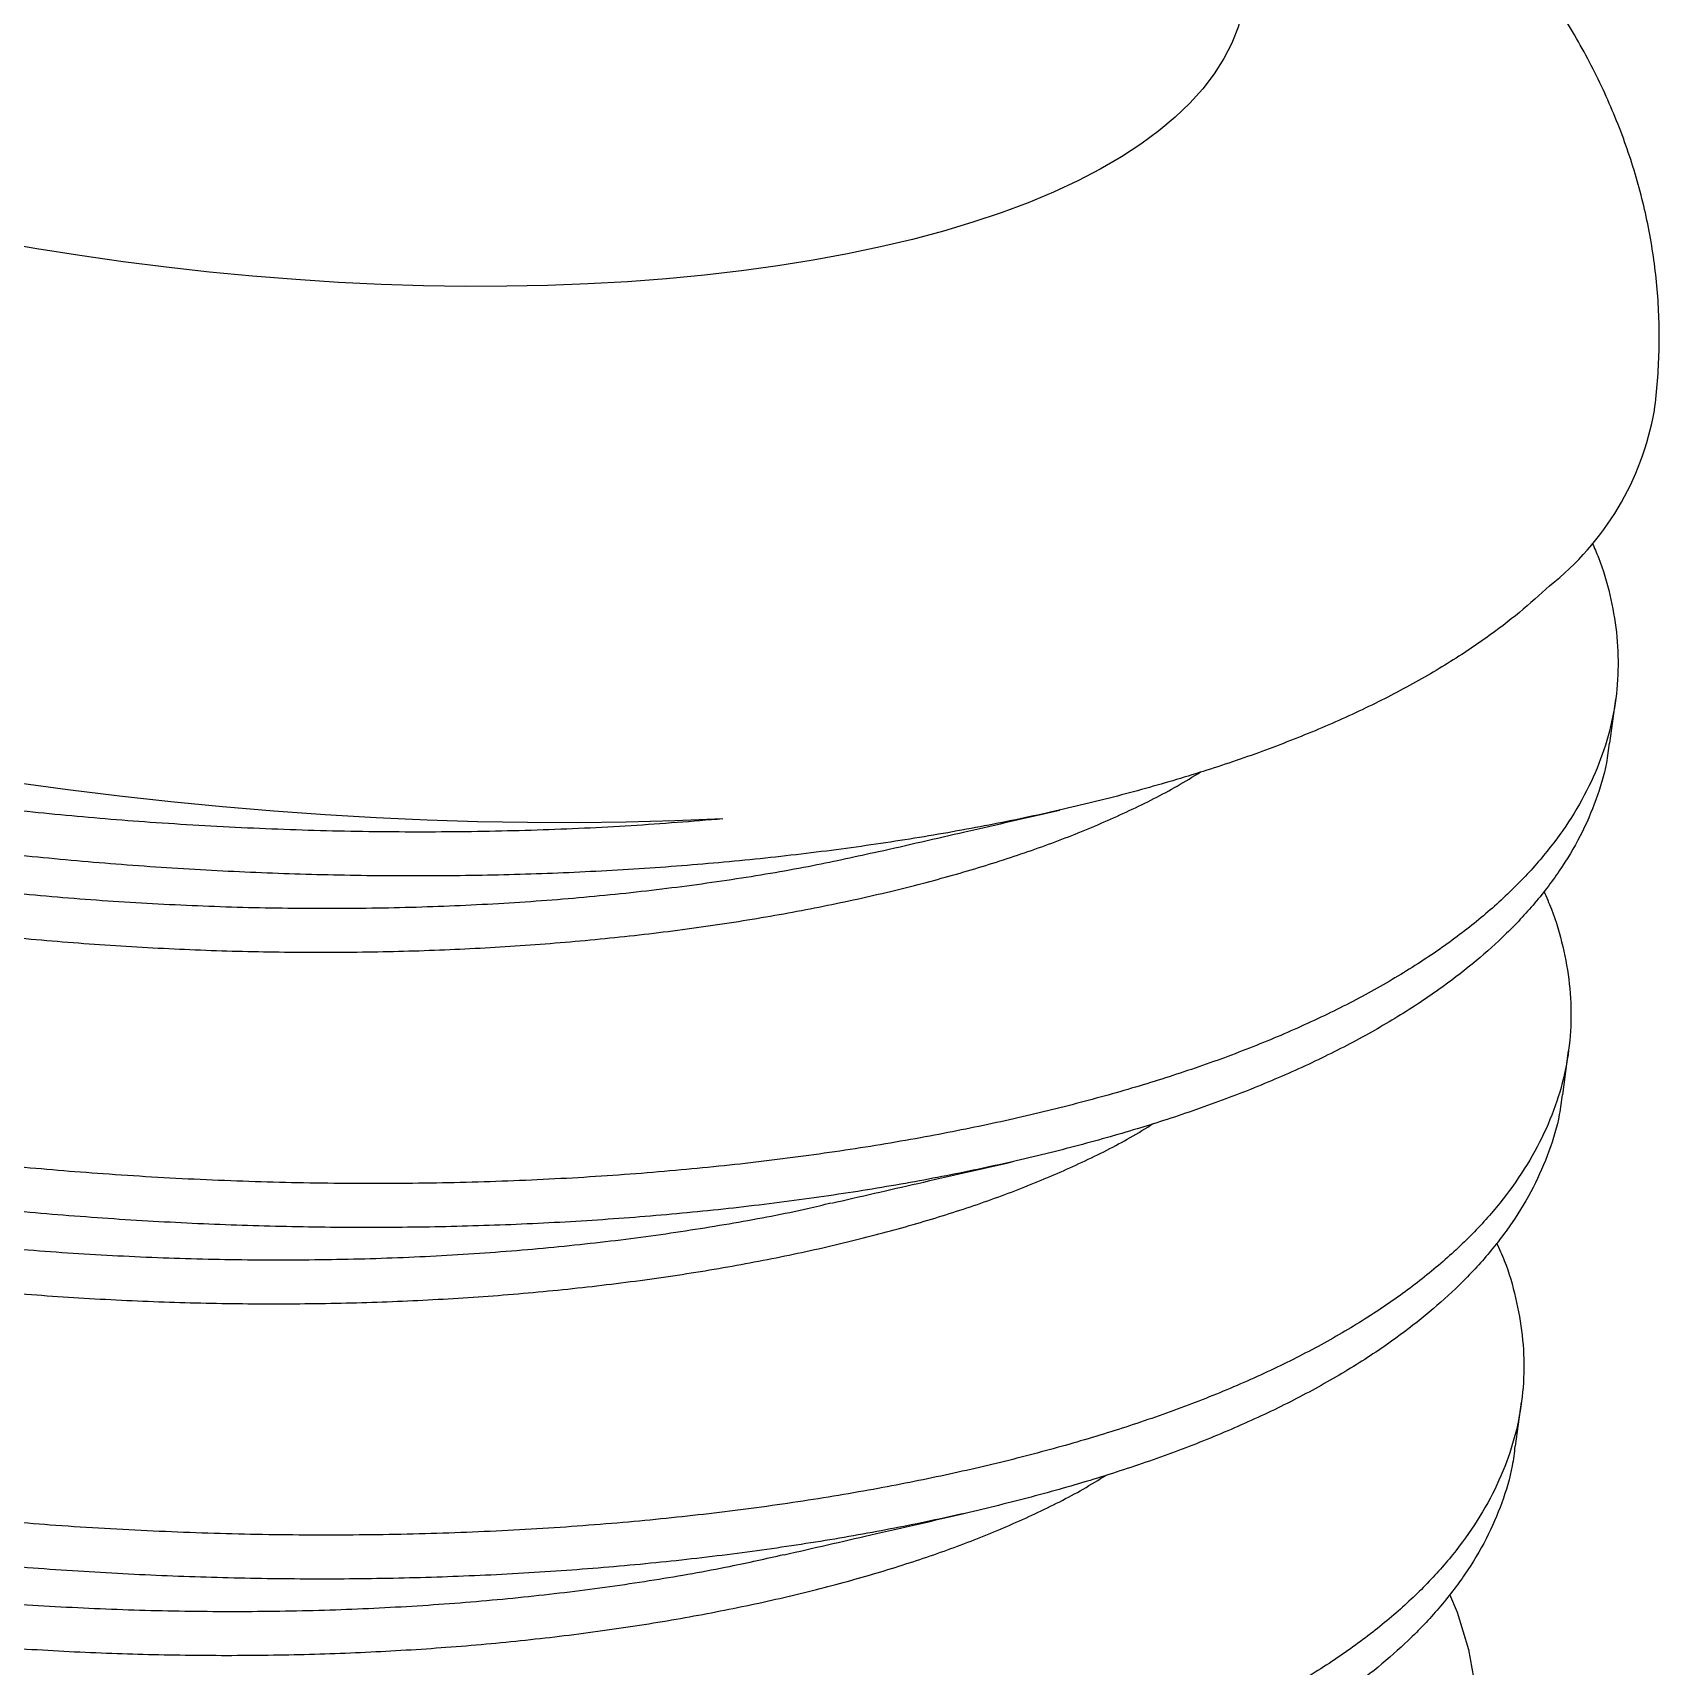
# Model space of a CAD drawing. Header units: inches. Extents: x 0.11 to 4.62, y 0.11 to 3.55.
# Drawn here: x 4.4016 to 4.4537, y 2.9736 to 3.026 of the extents above; entities that cross this region are included whole.
import ezdxf

# ---------------------------------------------------------------- set-up
doc = ezdxf.new("R2010")
doc.units = ezdxf.units.IN
doc.header["$LTSCALE"] = 0.43009
doc.header["$MEASUREMENT"] = 0
doc.linetypes.add('SLD-Solid', pattern=[0])

msp = doc.modelspace()

# ---------------------------------------------------------------- linework, layer by layer
at = {"color": 7, "linetype": 'SLD-Solid', "lineweight": 25}
for p, q in [((4.4521317205, 3.0032208915), (4.4523204596, 3.004629571)), ((4.450621848, 2.9919517582), (4.4508105871, 2.9933604377)), ((4.4491119755, 2.9806826249), (4.4493007146, 2.9820913044))]:
    msp.add_line(p, q, dxfattribs=at)
at = {"color": 7, "linetype": 'SLD-Solid', "lineweight": 25, "flags": 128}
for points in [[(4.4404368741, 3.027112221), (4.4403620338, 3.0266906675), (4.4402182794, 3.0261723881), (4.4400187855, 3.0256631692), (4.4397638799, 3.0251638473), (4.4394539813, 3.0246752429), (4.4390895989, 3.0241981587), (4.4386713314, 3.0237333786), (4.4381998659, 3.0232816662), (4.4376759772, 3.0228437636), (4.4371005259, 3.0224203904), (4.4364744576, 3.0220122421), (4.4357988008, 3.0216199893), (4.4350746657, 3.0212442765), (4.4343032419, 3.020885721), (4.433485797, 3.020544912), (4.432623674, 3.0202224092), (4.4317182894, 3.0199187427), (4.4307711308, 3.0196344113), (4.4297837542, 3.0193698822), (4.4287577819, 3.01912559), (4.4276948998, 3.0189019361), (4.4265968539, 3.018699288), (4.4254654485, 3.0185179785), (4.4243025424, 3.0183583056), (4.4231100462, 3.0182205317), (4.4218899193, 3.0181048831), (4.4206441664, 3.0180115498), (4.4193748341, 3.0179406851), (4.4180840079, 3.0178924055), (4.4167738088, 3.0178667903), (4.4154463894, 3.0178638816), (4.4141039306, 3.0178836841), (4.412748638, 3.0179261654), (4.4113827384, 3.0179912557), (4.410008476, 3.0180788479), (4.4086281088, 3.0181887982), (4.4072439045, 3.018320926), (4.4058581375, 3.0184750141), (4.4044730846, 3.0186508093), (4.4030910214, 3.018848023), (4.4017142187, 3.0190663309), (4.4003449384, 3.0193053745), (4.3989854305, 3.019564761), (4.3976379285, 3.0198440642), (4.3963046463, 3.0201428253), (4.3949877746, 3.0204605533), (4.3936894769, 3.0207967263), (4.3924118864, 3.0211507919), (4.3911571021, 3.0215221683), (4.3899271857, 3.0219102455), (4.3887241579, 3.0223143858), (4.3875499953, 3.0227339252), (4.3864066269, 3.0231681744), (4.3852959314, 3.0236164199), (4.3842197337, 3.0240779253), (4.3831798019, 3.0245519323), (4.3821778446, 3.0250376621), (4.381215508, 3.0255343167), (4.3802943733, 3.0260410801), (4.3794159539, 3.0265571196), (4.378581693, 3.0270815874), (4.3777929614, 3.0276136218), (4.3770510548, 3.0281523487), (4.3763571922, 3.0286968829), (4.3757125138, 3.0292463298), (4.3751180785, 3.0297997866), (4.3745748632, 3.0303563441), (4.3740837604, 3.0309150877), (4.3736455768, 3.0314750995), (4.3732610324, 3.0320354594), (4.3729307591, 3.0325952467), (4.3726552995, 3.0331535417), (4.3724351062, 3.033709427), (4.3722705408, 3.0342619895), (4.3721618739, 3.0348103211), (4.372109284, 3.0353535211), (4.3721128574, 3.0358906969), (4.3721486453, 3.0362616842)], [(4.4236968867, 3.0007910365), (4.4221612286, 3.0007278595), (4.4206056382, 3.0006872662), (4.4190318997, 3.000669303), (4.4174418181, 3.0006739906), (4.4158372173, 3.0007013236), (4.4142199376, 3.0007512707), (4.4125918339, 3.0008237745), (4.4109547737, 3.0009187519), (4.4093106346, 3.0010360939), (4.4076613024, 3.0011756661), (4.4060086687, 3.0013373082), (4.4043546291, 3.0015208349), (4.4027010807, 3.0017260357), (4.40104992, 3.0019526753), (4.3994030409, 3.0022004936), (4.3977623323, 3.0024692065), (4.396129676, 3.0027585058), (4.3945069445, 3.0030680596), (4.3928959992, 3.0033975129), (4.3912986877, 3.0037464878), (4.389716842, 3.004114584), (4.3881522764, 3.0045013795), (4.3866067856, 3.0049064304), (4.385082142, 3.0053292723), (4.3835800943, 3.0057694202), (4.3821023655, 3.0062263692), (4.3806506503, 3.0066995953), (4.3792266138, 3.0071885556), (4.3778318894, 3.0076926894), (4.3764680767, 3.0082114183), (4.37513674, 3.0087441476), (4.3738394062, 3.0092902661), (4.3725775634, 3.0098491474), (4.3713526588, 3.0104201506), (4.3701660974, 3.0110026208), (4.3690192401, 3.0115958898), (4.3679134022, 3.0121992772), (4.3668498523, 3.0128120909), (4.36582981, 3.0134336281), (4.3648544453, 3.0140631759), (4.3639248771, 3.0147000123), (4.3630421713, 3.0153434067), (4.3622073405, 3.0159926213), (4.3614213422, 3.0166469114), (4.3606850778, 3.0173055266), (4.3599993919, 3.0179677114), (4.3593650709, 3.0186327065), (4.3587828424, 3.019299749), (4.3582533741, 3.0199680739), (4.3577772733, 3.0206369146), (4.3573550861, 3.021305504), (4.3569872967, 3.0219730753), (4.356674327, 3.0226388628), (4.3564165359, 3.0233021028), (4.3562142191, 3.0239620347), (4.3560676086, 3.0246179015), (4.3559768727, 3.025268951), (4.3559421153, 3.0259144364), (4.3559633764, 3.0265536174), (4.3560056079, 3.0269533515)], [(4.4469938627, 2.9759371716), (4.4472400875, 2.9753626135), (4.4476025029, 2.974168587), (4.4478128518, 2.9729705082), (4.4478648903, 2.9717526184), (4.4477488239, 2.9705431616), (4.4474617504, 2.9693487331), (4.4470025185, 2.9681759291), (4.4463717931, 2.9670312299), (4.4455878161, 2.9659403739), (4.4446448905, 2.9648882487), (4.4435486954, 2.9638800312), (4.4423064105, 2.9629203965), (4.4409002674, 2.9619974685), (4.4393617843, 2.9611328229), (4.4377022667, 2.960329412), (4.4359338296, 2.9595894563), (4.4340691554, 2.9589144433), (4.4321496826, 2.9583127559), (4.4301086133, 2.9577568535), (4.4279436902, 2.9572481174), (4.4256613162, 2.9567907869), (4.423087444, 2.9563611978), (4.4203987092, 2.955999761), (4.4176573967, 2.9557145034), (4.4147191865, 2.9554944516), (4.4117075211, 2.9553545018), (4.4086407204, 2.9552958861), (4.4055378217, 2.9553188341), (4.4024181868, 2.9554225708), (4.3993011037, 2.9556053454), (4.3964278353, 2.9558432883), (4.3935873895, 2.9561441998), (4.3907933464, 2.956504755), (4.3880582647, 2.9569211626), (4.3853933293, 2.9573892757), (4.3828114821, 2.9579007301), (4.3802440059, 2.9584662633), (4.3777042514, 2.9590850982), (4.3752059245, 2.959755884), (4.3727190526, 2.9604902407), (4.3703040095, 2.9612737924), (4.3679749662, 2.9621032851), (4.3657454777, 2.9629749058), (4.3636282281, 2.9638843383), (4.3616692436, 2.9648097419), (4.3598394275, 2.9657622085), (4.3581471252, 2.9667366648), (4.3565991721, 2.9677278838), (4.3551767959, 2.9687488793), (4.3539132897, 2.9697762134), (4.352810694, 2.9708044541), (4.3518693419, 2.9718283771), (4.3510879449, 2.9728430425), (4.3504658421, 2.9738367664), (4.349982759, 2.974835964), (4.3496464101, 2.9758358901), (4.3494634272, 2.9768315397), (4.3494327156, 2.9776766695), (4.3494327156, 2.9776766695)]]:
    msp.add_lwpolyline(points, dxfattribs=at)
at = {"color": 7, "linetype": 'SLD-Solid', "lineweight": 25}
msp.add_arc((4.444561747, 3.0154521138), 0.0091343421215243, 308.1203518221, 350.1014239733, dxfattribs=at)
for points, knots in [([(4.453559706274664, 3.013881003419212), (4.453560277477801, 3.01388454820824), (4.453611020006206, 3.014199447665832), (4.453666007227219, 3.014831912546764), (4.453720409614708, 3.015774472423151), (4.453718601929094, 3.016717469758445), (4.453668819668054, 3.017657867265622), (4.453569552493578, 3.018594394695726), (4.453421936037025, 3.019525549762994), (4.453226382484765, 3.020450148913946), (4.452983434490605, 3.021367210739947), (4.452693474871437, 3.022276012150669), (4.452356739179272, 3.023176088949755), (4.451973243235346, 3.024067239693254), (4.451542735104416, 3.024949513362728), (4.451064648555081, 3.025823181714022), (4.450538074376694, 3.026688690621481), (4.449961759558706, 3.027546585498351), (4.449334151794369, 3.028397405711076), (4.4486535081669, 3.029241544083558), (4.447918092679997, 3.030079078000391), (4.447126453869241, 3.030909576457794), (4.446277836051504, 3.031731968352971), (4.445372383840748, 3.03254434335659), (4.444412100381125, 3.033344469686151), (4.443398308510335, 3.034128277928394), (4.442444492092559, 3.034821885978256), (4.441812769964981, 3.035243036942528), (4.441549758294793, 3.035418379254723)], [0, 0, 0, 0, 0.0003995113073845, 0.0354903755905024, 0.0705165011457919, 0.1055264818951009, 0.1405790977364572, 0.1757349576360529, 0.2110574159832686, 0.2466134664067704, 0.2824746028601353, 0.3187176131260365, 0.3554252406466938, 0.3926866101385806, 0.4305972560613897, 0.4692585148354316, 0.5087759369346366, 0.5492562461107676, 0.5908022442152571, 0.6335050043591606, 0.6774328724977453, 0.7226174757371218, 0.7690384024654634, 0.81661043416428, 0.8651791918941395, 0.9145306777563263, 0.9644156374903365, 1, 1, 1, 1]), ([(4.42369688672827, 3.000791036485666), (4.422722292049501, 3.000712036444757), (4.420770608277674, 3.000553834167262), (4.417754527905124, 3.000418401330733), (4.414688920525148, 3.000358574198148), (4.411585700248179, 3.000381846001746), (4.408466131138705, 3.00048549628733), (4.405423111350241, 3.00066394850595), (4.402474450606636, 3.000908134134913), (4.399633868662372, 3.001209044742193), (4.396839659810978, 3.001569676773381), (4.394104269573209, 3.001985922462791), (4.391440209769677, 3.00245465722878), (4.388831654357579, 3.002971885567516), (4.386263971041742, 3.003537334547868), (4.383724073072853, 3.004156241113083), (4.381210312497841, 3.004831161538258), (4.378737973573631, 3.005561230074834), (4.376322892029594, 3.006344794243627), (4.373993831371014, 3.007174293776244), (4.37176434169833, 3.008045915105579), (4.369659691431079, 3.008949936142441), (4.367688845169261, 3.009880943348656), (4.365859025555353, 3.010833411136105), (4.364166710045723, 3.011807874863662), (4.362609450595605, 3.012805050982458), (4.36119558199763, 3.013819941073667), (4.359932019070025, 3.014847307795101), (4.358829360227753, 3.015875649676002), (4.357887913102747, 3.016899506955089), (4.357107648234956, 3.017913321425766), (4.356478480455686, 3.018919161688099), (4.355995390858116, 3.019918246088444), (4.355658813775666, 3.020918323880169), (4.355475526246881, 3.0219199615014), (4.35544927591511, 3.022918698002878), (4.355606777726203, 3.023905171842551), (4.355803580762156, 3.02461322688229), (4.355999570420841, 3.024981450871381), (4.356029522145338, 3.025037723960217)], [0, 0, 0, 0, 0.0301759323622104, 0.0604290981410298, 0.0906970667546784, 0.120917223750261, 0.1510275475843782, 0.1809673680741212, 0.2085421589059522, 0.2358749733282547, 0.2629235057749881, 0.2896482089549956, 0.3160145455468378, 0.3419573485835917, 0.3682435461192851, 0.3948382027876533, 0.4217035836398946, 0.4492937959567809, 0.4770780215849513, 0.505009390718376, 0.5330394961599942, 0.5611188852586041, 0.5886966145406669, 0.6162263263876907, 0.6436611681979949, 0.6709552565485584, 0.6985548933003661, 0.7259175490275384, 0.7530006234580549, 0.7797642388870231, 0.8061715239528977, 0.8320729721047514, 0.8583209552231185, 0.8848816105280619, 0.9117175166491075, 0.9392826593315015, 0.967047052691571, 0.9949640322568751, 1, 1, 1, 1]), ([(4.450200516742205, 3.008265982506652), (4.449885629130082, 3.007978016511283), (4.44925709473289, 3.007403219261905), (4.448109214976459, 3.00653382638127), (4.446779267085436, 3.005658982418565), (4.445240149760868, 3.004794472623727), (4.443580693821477, 3.00399097036254), (4.44181209529004, 3.003251009481833), (4.439955983586025, 3.00257897736959), (4.438010565632156, 3.001970241799697), (4.435966743422064, 3.001413495246991), (4.433801668282599, 3.000904755401357), (4.43150514766576, 3.000444587050002), (4.429082943218475, 3.000038184688233), (4.426542716139796, 2.999690420764437), (4.423909987994548, 2.999406850867916), (4.421197266714817, 2.999190026892875), (4.418434688946277, 2.999042719388342), (4.415637693814557, 2.998964653596447), (4.412821636450295, 2.998954819741697), (4.409984285222845, 2.999012476204671), (4.407123224002857, 2.999137411112668), (4.404253007750791, 2.999329384676705), (4.401388444556893, 2.999587463446537), (4.398561025871831, 2.999907509700647), (4.395784038194745, 3.000286130259306), (4.393083662788827, 3.000716859973165), (4.390449520758517, 3.001199351377951), (4.387865523281038, 3.001728237959968), (4.385304810445495, 3.002310012054037), (4.382760435091007, 3.00294863698562), (4.380247421175477, 3.003643622679867), (4.377781519481045, 3.004393780062602), (4.375391979139907, 3.00519216485752), (4.373092800993105, 3.006035342467208), (4.370910366233887, 3.006914070208219), (4.36885455490724, 3.007823162983933), (4.366933607001473, 3.008757258595672), (4.365144492720858, 3.009716910657863), (4.363485203251003, 3.010702878860967), (4.361965134263644, 3.011710260169504), (4.360592336202044, 3.012733880361641), (4.359379218032123, 3.013762109263451), (4.358327301633906, 3.014789671782174), (4.357441239484657, 3.01580543088114), (4.356711464797963, 3.016813002961844), (4.3561286574785, 3.017811788187667), (4.355689983950365, 3.018811615717803), (4.35539402666486, 3.019817508833806), (4.355271642021465, 3.020820964461005), (4.355256721483508, 3.021527532029748), (4.355332796664753, 3.021888794389112), (4.355340427874563, 3.021925033131048)], [0, 0, 0, 0, 0.0177782594437165, 0.0354864629549352, 0.0563685569540964, 0.0770872501867498, 0.097609565832971, 0.1179044661476192, 0.1379430886349605, 0.157417414245962, 0.1770910612424553, 0.1970128947038512, 0.2171556676160674, 0.2378612941720525, 0.2587327561928171, 0.2797355289803579, 0.300833729524367, 0.3219904713972808, 0.3427902143622708, 0.3635744961759418, 0.3843077262066269, 0.4049548380727279, 0.4258534278209143, 0.4465924964685989, 0.4671388627512994, 0.4874612544827392, 0.5075305501827548, 0.5270091720467004, 0.5466522717139457, 0.5665465877711877, 0.5866651218038134, 0.6073496717216753, 0.6282039011886287, 0.6491934618478433, 0.6702826085304925, 0.6914345506012917, 0.7122337700188062, 0.7330216867862063, 0.7537626727960481, 0.7744215822712673, 0.7953362129247562, 0.8160952233678184, 0.8366652316469556, 0.857014734293769, 0.8771143533621263, 0.8966046679805464, 0.9162168847415457, 0.9360833177058543, 0.9561772192741255, 0.9768402660741777, 0.9976768140956256, 1, 1, 1, 1]), ([(4.451568087997664, 3.009640480581707), (4.451637720039307, 3.009483590059065), (4.451884820811369, 3.008926838190826), (4.452153108316472, 3.007970303191238), (4.452372329199513, 3.006764638799183), (4.452421969077584, 3.005553896402317), (4.452306469334103, 3.0043444012627), (4.452019236788356, 3.003149962437309), (4.451560044398278, 3.001977153925663), (4.450933064049645, 3.000839273767727), (4.450144348294537, 2.999741820863061), (4.44920142292228, 2.998689695842308), (4.448105223750282, 2.997681473753877), (4.44685547001733, 2.996716068001513), (4.445457739162403, 2.995798658930749), (4.44391920344018, 2.994933984540005), (4.442259600318883, 2.994130522177743), (4.440491046329935, 2.993390547099152), (4.438634928398066, 2.992718515101587), (4.436689517515497, 2.99210977625521), (4.43464570057739, 2.991553027875673), (4.43248062749462, 2.991044285173944), (4.43014079360927, 2.990575433739856), (4.427625270104302, 2.990155585285438), (4.424952080178929, 2.989796239348046), (4.422158581909084, 2.989505551663701), (4.419257248927223, 2.98928826138825), (4.416245591258137, 2.989148312417689), (4.413178797592204, 2.989089696631607), (4.410075894537663, 2.989112644511386), (4.406956240809806, 2.989216381202934), (4.403913243176958, 2.989394810797895), (4.400964576974939, 2.989639002000583), (4.398123996437517, 2.989939911171302), (4.395329787214937, 2.990300543581517), (4.39259439707487, 2.990716789171161), (4.389930337245691, 2.991185523963338), (4.387321781840345, 2.991702752295179), (4.384754098522682, 2.992268201277397), (4.382214200554291, 2.992887107842102), (4.379700439979143, 2.993562028267416), (4.37722810105497, 2.994292096803954), (4.374813019510924, 2.995075660972758), (4.372483958852349, 2.995905160505372), (4.370254469179654, 2.99677678183471), (4.368149818912436, 2.997680802871565), (4.366178972650499, 2.998611810077802), (4.364349153037031, 2.99956427786517), (4.362656837525766, 3.000538741593028), (4.361099578081739, 3.001535917710701), (4.359685709460881, 3.002550807806129), (4.358422146617875, 3.003578174511965), (4.357319487464815, 3.004606516450171), (4.356378041479005, 3.005630373519206), (4.355597772451084, 3.006644188756952), (4.354968619936312, 3.007650026204725), (4.354485472629554, 3.008649121245838), (4.354149114801558, 3.009649158610108), (4.35396499132391, 3.010650950368622), (4.353941957255404, 3.011649093836116), (4.354087283907744, 3.012637812604858), (4.354404383522205, 3.013605467313099), (4.354890838777012, 3.014547392440709), (4.355553157203897, 3.015450013406465), (4.356199899233098, 3.016162995247669), (4.356680193743461, 3.016557827003651), (4.356830232549239, 3.016681168170108)], [0, 0, 0, 0, 0.0059935921516934, 0.0212692492301415, 0.0367115571430655, 0.052582417294791, 0.0685773045486699, 0.0846696503057615, 0.1008318756728708, 0.1170356658513634, 0.1329628201940662, 0.1488749539651333, 0.1647448465828463, 0.1805457108503223, 0.1965358993868135, 0.2124009671298175, 0.228115662455492, 0.2436562185519687, 0.2590005342686019, 0.2739127381882683, 0.2889775605635637, 0.3042324293177271, 0.3196564804851005, 0.3363895497306077, 0.3532623901579759, 0.3699500174808059, 0.3873738037996869, 0.4048421852128145, 0.4223191138823409, 0.4397684358019999, 0.457154339315456, 0.4744417930510105, 0.4903636627541433, 0.5061458136508038, 0.5217638182225995, 0.5371948415976089, 0.5524189416941236, 0.5673984906671088, 0.5825763179335623, 0.5979322515780169, 0.6134445031872169, 0.6293752773595505, 0.6454180761228148, 0.6615458365357471, 0.6777306079571621, 0.6939438360936219, 0.7098674024776834, 0.7257632432717729, 0.7416043054685344, 0.7573640956708888, 0.7733003115753379, 0.7890996930421523, 0.8047376423877247, 0.8201911339570201, 0.8354388779778738, 0.8503945483621512, 0.8655503103669981, 0.8808866113955072, 0.8963818440966583, 0.9122981428934096, 0.9283294903716743, 0.9444489421511851, 0.9606286350287122, 0.9768400687454651, 0.9927650881857784, 1, 1, 1, 1]), ([(4.452110904535477, 3.003223694796228), (4.452086049406613, 3.003011417597961), (4.452014063581509, 3.002396616952489), (4.451710519694488, 3.001402378125564), (4.451212488231064, 3.000243899080792), (4.45053731799866, 2.999115975964057), (4.449703800168115, 2.998029957974859), (4.448761160082718, 2.997037337905468), (4.447742198143288, 2.996135456122453), (4.446600957438186, 2.99526425268362), (4.4452689359678, 2.994389974213773), (4.443730398472737, 2.993525306291664), (4.442070789333279, 2.992721845810188), (4.440302231185219, 2.991981873916393), (4.438446108896037, 2.991309844690867), (4.436500693694552, 2.990701108370361), (4.434456870744902, 2.990144362019343), (4.43229179580711, 2.98963562211871), (4.429995275135109, 2.989175453782399), (4.427573070703084, 2.988769051416467), (4.425032843620241, 2.988421287493807), (4.422400115476119, 2.988137717596979), (4.419687394196084, 2.987920893622021), (4.416924816427626, 2.987773586117465), (4.414127821295885, 2.987695520325577), (4.411311763931628, 2.987685686470825), (4.408474412704177, 2.9877433429338), (4.40561335148419, 2.987868277841797), (4.402743135232122, 2.988060251405834), (4.399878572038225, 2.988318330175666), (4.397051153353162, 2.988638376429775), (4.394274165676078, 2.989016996988435), (4.391573790270159, 2.989447726702294), (4.388939648239848, 2.989930218107079), (4.386355650762368, 2.990459104689096), (4.383794937926827, 2.991040878783165), (4.381250562572339, 2.991679503714749), (4.378737548656809, 2.992374489408995), (4.376271646962376, 2.99312464679173), (4.373882106621239, 2.993923031586648), (4.371582928474437, 2.994766209196337), (4.369400493715219, 2.995644936937348), (4.367344682388572, 2.996554029713062), (4.365423734482804, 2.9974881253248), (4.363634620202189, 2.998447777386991), (4.361975330732334, 2.999433745590096), (4.360455261744976, 3.000441126898632), (4.359082463683376, 3.001464747090769), (4.357869345513454, 3.00249297599258), (4.356817429115239, 3.003520538511302), (4.355931366965988, 3.004536297610268), (4.355201592279295, 3.005543869690972), (4.354618784959832, 3.006542654916796), (4.354180111431695, 3.007542482446932), (4.353884154146192, 3.008548375562935), (4.353761769502797, 3.009551831190133), (4.35374684896484, 3.010258398758876), (4.353822924146085, 3.01061966111824), (4.353830555355895, 3.010655899860176)], [0, 0, 0, 0, 0.0098819889541731, 0.028620375797043, 0.0474301407929247, 0.0662786222181583, 0.0851327510551286, 0.103614654812655, 0.119550826040941, 0.1354242001579926, 0.1541426031956653, 0.1727145361808481, 0.1911104391754297, 0.2093024903995184, 0.2272648179349128, 0.2447213180200211, 0.2623564868740668, 0.280214126438125, 0.2982698128880722, 0.3168300330957792, 0.3355389057838268, 0.354365483518878, 0.3732776012963514, 0.3922421946631428, 0.4108867794406235, 0.429517505068642, 0.4481024686265463, 0.466610237123763, 0.4853434267091198, 0.5039336239177387, 0.5223510855504027, 0.5405677796776219, 0.5585576022313472, 0.5760179534146338, 0.593625740090407, 0.6114587134566442, 0.6294926725301426, 0.6480339999483101, 0.6667274256276614, 0.6855421602045022, 0.7044461622333352, 0.7234064531278512, 0.7420505686050474, 0.7606845525523191, 0.7792764684562771, 0.7977948121574155, 0.8165423805752091, 0.835150453316961, 0.853589107288762, 0.8718301032432166, 0.8898471072199403, 0.9073179396169828, 0.9248980433081803, 0.9427060226785332, 0.9607179015719686, 0.9792399539104556, 0.997917530201174, 1, 1, 1, 1]), ([(4.36424456569611, 3.010268808313064), (4.36424820220087, 3.01026376567723), (4.364479866309286, 3.009942523767363), (4.365088858864912, 3.009302921224768), (4.366087836352126, 3.008352409727593), (4.367269920041095, 3.007408807202828), (4.368604583601105, 3.006477979756114), (4.370090765080532, 3.005565947913639), (4.371727989201654, 3.004673349438892), (4.373518814755156, 3.003800986428852), (4.375455177262496, 3.002955357087396), (4.37752682436987, 3.002142834000878), (4.379707440363102, 3.001373643401926), (4.381981035230054, 3.000652317367173), (4.384316986262677, 2.999986571108322), (4.386696607801538, 2.999378355963392), (4.389101898513792, 2.998828616557911), (4.391534385907292, 2.998334537881497), (4.394017022537967, 2.997889135773019), (4.396565283191649, 2.997499867350201), (4.39919065345063, 2.997167561951124), (4.401867080993937, 2.996898700171271), (4.404578439831802, 2.996697120228542), (4.407291137002195, 2.99656677964211), (4.409987374406196, 2.996508452771825), (4.412649783182767, 2.996521967683726), (4.415277012543068, 2.996607376169627), (4.417867510162947, 2.99676509049687), (4.420403500105016, 2.996995140766744), (4.422867564785387, 2.997296577343475), (4.425229871752741, 2.997664670215252), (4.427477610077871, 2.998095328369008), (4.429587501462898, 2.998580865954717), (4.431555285205231, 2.99911565708886), (4.43339257388053, 2.999697531948027), (4.435125017403737, 3.000340308263284), (4.436757986302507, 3.001055847452214), (4.438065262826436, 3.001708831983885), (4.438768467915194, 3.002145807475892), (4.439013937216012, 3.002298343443297)], [0, 0, 0, 0, 0.0004399300239802, 0.0280258114577456, 0.0559946641193738, 0.0842949126082657, 0.1123587204738421, 0.1406325089542705, 0.1690576161360342, 0.1975734384962943, 0.2266368770523544, 0.2556646998394921, 0.2845917814297194, 0.3133543522041816, 0.341890826016292, 0.3696410565326408, 0.3970644222240962, 0.4241125967307166, 0.4508484883546225, 0.4783862111903964, 0.5063126731885447, 0.5345768095782739, 0.5631234210008642, 0.5918937305100646, 0.6203085347349441, 0.6488191534727193, 0.6773638720320587, 0.7058805297947032, 0.7348227823842316, 0.7636079161514084, 0.7921740477170812, 0.8204621488673695, 0.8484167209552659, 0.8754978615423507, 0.9022371519571678, 0.9292464137620426, 0.95663534521146, 0.9848626074222863, 0.9999999999999999, 0.9999999999999999, 0.9999999999999999, 0.9999999999999999]), ([(4.371362497371774, 3.006404334901383), (4.371627799415469, 3.006258857140695), (4.37248076066732, 3.005791137815415), (4.374092717455277, 3.005035603848818), (4.376178943091064, 3.004143069606253), (4.37840873558141, 3.003296640177219), (4.380752393585946, 3.002499981829435), (4.383193701554904, 3.001758753993533), (4.385711574375264, 3.001076956351767), (4.388285588730735, 3.000457592442905), (4.390895948450931, 2.99990311233901), (4.393544125633573, 2.999408655952451), (4.396244608088171, 2.998979536595074), (4.399012092880728, 2.998617219044087), (4.401839098355587, 2.998325110107894), (4.404706714624086, 2.998108057008611), (4.407594585596494, 2.997969805978484), (4.410481380328746, 2.997913087426777), (4.413345258852242, 2.997939465422834), (4.416164524320664, 2.99804922047397), (4.418917746955439, 2.998241578706601), (4.421585859981612, 2.998513791736424), (4.424146824677363, 2.998864717297122), (4.426526329931081, 2.999269855955765), (4.427991707147362, 2.999592976840707), (4.428686446895853, 2.999746169424734)], [0, 0, 0, 0, 0.0205585210065259, 0.0660968214553447, 0.1116622862601647, 0.1571398108632414, 0.2024156230195826, 0.2473789771685816, 0.2919237360796739, 0.3359497851226397, 0.379364235657538, 0.4221177995755762, 0.4651469362608839, 0.5088367951815665, 0.5530990327834818, 0.5978375024511886, 0.6429493239058692, 0.6883261823184428, 0.7338558210264398, 0.7794236791838508, 0.8249146158643899, 0.8702146561296251, 0.9152126930283212, 0.9598020825858025, 1, 1, 1, 1]), ([(4.450013607747921, 2.99847543809389), (4.450099068074177, 2.998283823727243), (4.450362878255109, 2.997692323285477), (4.450644062070451, 2.996701146730304), (4.450862227450282, 2.995495511961868), (4.450912159217033, 2.99428476137289), (4.450796579859269, 2.993075268467717), (4.450509368846556, 2.991880829037983), (4.45005017064677, 2.990708020689391), (4.449423191855407, 2.98957014048775), (4.448634475689653, 2.988472687594609), (4.447691550426637, 2.987420562570791), (4.446595351225482, 2.986412340483178), (4.445345597500324, 2.985446934730595), (4.443947866643291, 2.98452952565989), (4.442409330921629, 2.983664851269131), (4.440749727800184, 2.982861388906872), (4.438981173811276, 2.98212141382828), (4.437125055879395, 2.981449381830716), (4.435179644996828, 2.980840642984338), (4.433135828058721, 2.9802838946048), (4.43097075497595, 2.979775151903072), (4.428630921090601, 2.979306300468985), (4.426115397585633, 2.978886452014567), (4.423442207660261, 2.978527106077175), (4.420648709390416, 2.978236418392829), (4.417747376408554, 2.978019128117378), (4.414735718739468, 2.977879179146817), (4.411668925073536, 2.977820563360736), (4.408566022018994, 2.977843511240514), (4.405446368291138, 2.977947247932063), (4.402403370658289, 2.978125677527024), (4.39945470445627, 2.978369868729711), (4.396614123918847, 2.97867077790043), (4.393819914696269, 2.979031410310645), (4.391084524556201, 2.97944765590029), (4.388420464727023, 2.979916390692466), (4.385811909321677, 2.980433619024308), (4.383244226004013, 2.980999068006525), (4.380704328035622, 2.981617974571231), (4.378190567460474, 2.982292894996545), (4.375718228536302, 2.983022963533083), (4.373303146992256, 2.983806527701887), (4.37097408633368, 2.9846360272345), (4.368744596660986, 2.985507648563838), (4.366639946393767, 2.986411669600693), (4.364669100131831, 2.98734267680693), (4.362839280518362, 2.988295144594298), (4.361146965007098, 2.989269608322156), (4.359589705563071, 2.990266784439829), (4.358175836942213, 2.991281674535257), (4.356912274099207, 2.992309041241093), (4.355809614946147, 2.993337383179299), (4.354868168960336, 2.994361240248335), (4.354087899932415, 2.995375055486081), (4.353458747417644, 2.996380892933854), (4.352975600110885, 2.997379987974966), (4.35263924228289, 2.998380025339236), (4.352455118805242, 2.99938181709775), (4.352432084736734, 3.000379960565244), (4.352577411389077, 3.001368679333987), (4.352894511003536, 3.002336334042227), (4.353380966258344, 3.003278259169837), (4.354043284685228, 3.004180880135594), (4.354690026714429, 3.004893861976797), (4.355170321224792, 3.00528869373278), (4.355320360030571, 3.005412034899237)], [0, 0, 0, 0, 0.0073099794980413, 0.0225654066448446, 0.0379872639262893, 0.0538371059041736, 0.069810810732043, 0.0858818449964114, 0.1020226663274963, 0.1182049974246536, 0.1341110590417215, 0.1500021199792693, 0.1658509957044705, 0.1816309344953914, 0.197599946828501, 0.2134440040686944, 0.2291378880334812, 0.2446578633859716, 0.2599818582446221, 0.2748743135626789, 0.2899191852199576, 0.3051538515729699, 0.320557476286725, 0.3372683855134975, 0.3541188808196872, 0.3707844083036481, 0.388185119870038, 0.4056303674722848, 0.4230841510115868, 0.4405103643613251, 0.4578732432914291, 0.475137802823115, 0.4910385867991923, 0.5067998370018788, 0.522397158262751, 0.5378077459506746, 0.5530116843937348, 0.5679713955783855, 0.5831291224716414, 0.5984647198722032, 0.6139564282217517, 0.6298661048746201, 0.6458876577614744, 0.6619940597811761, 0.6781573973082677, 0.6943491538644703, 0.7102516322745196, 0.7261264218122835, 0.7419465052973747, 0.7576854244185776, 0.7736005355969406, 0.7893789935509097, 0.8049962331721998, 0.8204292592992224, 0.8356568103543859, 0.8505926745733363, 0.865728365426559, 0.8810443562111356, 0.8965190681911975, 0.9124142886385828, 0.9284244054056582, 0.9445225097952678, 0.960680775504113, 0.9768707400170034, 0.9927746695589859, 1, 1, 1, 1]), ([(4.428688750585025, 2.999742827974905), (4.429612089848638, 2.999954467922096), (4.431545709927913, 3.000397675817172), (4.43348720657098, 3.000841702372983), (4.434501602745901, 3.001073698055997)], [0, 0, 0, 0, 0.477518450241717, 1, 1, 1, 1]), ([(4.450601032016809, 2.991954561525357), (4.450576176887946, 2.991742284327089), (4.45050419106284, 2.991127483681618), (4.450200647175819, 2.990133244854692), (4.449702615712396, 2.98897476580992), (4.449027445479993, 2.987846842693185), (4.448193927649447, 2.986760824703988), (4.44725128756405, 2.985768204634597), (4.44623232562462, 2.984866322851582), (4.445091084919517, 2.983995119412748), (4.443759063449131, 2.983120840942902), (4.442220525954069, 2.982256173020792), (4.440560916814611, 2.981452712539316), (4.438792358666552, 2.980712740645521), (4.436936236377369, 2.980040711419995), (4.434990821175884, 2.97943197509949), (4.432946998226233, 2.978875228748472), (4.430781923288441, 2.978366488847838), (4.428485402616441, 2.977906320511527), (4.426063198184415, 2.977499918145596), (4.423522971101572, 2.977152154222936), (4.420890242957451, 2.976868584326108), (4.418177521677416, 2.97665176035115), (4.415414943908957, 2.976504452846594), (4.412617948777217, 2.976426387054705), (4.409801891412959, 2.976416553199953), (4.406964540185508, 2.976474209662929), (4.404103478965522, 2.976599144570925), (4.401233262713454, 2.976791118134962), (4.398368699519557, 2.977049196904793), (4.395541280834494, 2.977369243158904), (4.392764293157409, 2.977747863717564), (4.39006391775149, 2.978178593431422), (4.387429775721181, 2.978661084836208), (4.3848457782437, 2.979189971418224), (4.382285065408158, 2.979771745512294), (4.37974069005367, 2.980410370443877), (4.377227676138141, 2.981105356138123), (4.374761774443708, 2.981855513520859), (4.372372234102571, 2.982653898315777), (4.370073055955769, 2.983497075925466), (4.36789062119655, 2.984375803666476), (4.365834809869902, 2.98528489644219), (4.363913861964136, 2.986218992053928), (4.36212474768352, 2.98717864411612), (4.360465458213667, 2.988164612319225), (4.358945389226307, 2.989171993627761), (4.357572591164708, 2.990195613819898), (4.356359472994786, 2.991223842721709), (4.35530755659657, 2.992251405240431), (4.35442149444732, 2.993267164339397), (4.353691719760627, 2.994274736420101), (4.353108912441164, 2.995273521645924), (4.352670238913028, 2.99627334917606), (4.352374281627523, 2.997279242292064), (4.352251896984129, 2.998282697919262), (4.352236976446171, 2.998989265488005), (4.352313051627417, 2.999350527847369), (4.352320682837227, 2.999386766589305)], [0, 0, 0, 0, 0.0098819889541731, 0.028620375797043, 0.0474301407929247, 0.0662786222181583, 0.0851327510551287, 0.1036146548126551, 0.1195508260409411, 0.1354242001579927, 0.1541426031956654, 0.1727145361808482, 0.1911104391754299, 0.2093024903995186, 0.2272648179349129, 0.2447213180200213, 0.262356486874067, 0.2802141264381252, 0.2982698128880724, 0.3168300330957795, 0.3355389057838271, 0.3543654835188782, 0.3732776012963517, 0.3922421946631431, 0.4108867794406238, 0.4295175050686423, 0.4481024686265467, 0.4666102371237634, 0.4853434267091202, 0.5039336239177391, 0.5223510855504032, 0.5405677796776224, 0.5585576022313478, 0.5760179534146344, 0.5936257400904076, 0.6114587134566447, 0.6294926725301432, 0.6480339999483107, 0.666727425627662, 0.6855421602045029, 0.7044461622333359, 0.7234064531278519, 0.742050568605048, 0.7606845525523198, 0.7792764684562778, 0.7977948121574163, 0.8165423805752098, 0.8351504533169618, 0.8535891072887628, 0.8718301032432174, 0.8898471072199411, 0.9073179396169836, 0.9248980433081812, 0.9427060226785341, 0.9607179015719693, 0.9792399539104565, 0.9979175302011749, 1, 1, 1, 1]), ([(4.362734693177441, 2.998999675042192), (4.362738329682201, 2.998994632406359), (4.362969993790617, 2.998673390496491), (4.363578986346243, 2.998033787953897), (4.364577963833458, 2.997083276456721), (4.365760047522427, 2.996139673931957), (4.367094711082436, 2.995208846485242), (4.368580892561863, 2.994296814642767), (4.370218116682985, 2.993404216168021), (4.372008942236488, 2.992531853157981), (4.373945304743827, 2.991686223816524), (4.376016951851202, 2.990873700730007), (4.378197567844434, 2.990104510131055), (4.380471162711386, 2.989383184096301), (4.382807113744009, 2.98871743783745), (4.385186735282869, 2.988109222692521), (4.387592025995124, 2.98755948328704), (4.390024513388624, 2.987065404610626), (4.392507150019298, 2.986620002502148), (4.39505541067298, 2.986230734079329), (4.397680780931962, 2.985898428680253), (4.400357208475269, 2.985629566900399), (4.403068567313134, 2.985427986957671), (4.405781264483527, 2.985297646371239), (4.408477501887528, 2.985239319500954), (4.411139910664098, 2.985252834412855), (4.413767140024399, 2.985338242898756), (4.416357637644278, 2.985495957225998), (4.418893627586349, 2.985726007495872), (4.421357692266719, 2.986027444072603), (4.423719999234073, 2.98639553694438), (4.425967737559202, 2.986826195098136), (4.428077628944229, 2.987311732683845), (4.430045412686563, 2.987846523817989), (4.431882701361863, 2.988428398677155), (4.433615144885069, 2.989071174992412), (4.435248113783839, 2.989786714181343), (4.436555390307768, 2.990439698713014), (4.437258595396525, 2.990876674205021), (4.437504064697345, 2.991029210172425)], [0, 0, 0, 0, 0.0004399300239815, 0.0280258114577471, 0.0559946641193752, 0.0842949126082672, 0.1123587204738436, 0.1406325089542719, 0.1690576161360352, 0.1975734384962952, 0.2266368770523553, 0.2556646998394933, 0.2845917814297206, 0.3133543522041827, 0.3418908260162927, 0.3696410565326419, 0.3970644222240972, 0.4241125967307175, 0.4508484883546231, 0.4783862111903974, 0.5063126731885456, 0.5345768095782745, 0.5631234210008648, 0.5918937305100654, 0.6203085347349447, 0.64881915347272, 0.6773638720320593, 0.7058805297947035, 0.7348227823842319, 0.7636079161514088, 0.7921740477170816, 0.8204621488673699, 0.8484167209552663, 0.875497861542351, 0.9022371519571681, 0.929246413762043, 0.9566353452114602, 0.9848626074222865, 1, 1, 1, 1]), ([(4.369835744126625, 2.995131213447889), (4.369851524237823, 2.995122227144522), (4.370437684477537, 2.994788426344873), (4.371745970688282, 2.994157225322002), (4.373762213907693, 2.99324648786096), (4.375939317490357, 2.992380862775598), (4.378235354503804, 2.991562127920084), (4.380638120492657, 2.990796915750794), (4.383125920043518, 2.99008945186042), (4.385678681416729, 2.989443321565142), (4.388275680895783, 2.988861165861412), (4.39090634748355, 2.988342020173952), (4.393582701471127, 2.98788390885812), (4.396320365549521, 2.987493530936219), (4.399124334968951, 2.987170913153544), (4.401977144529793, 2.986921544824128), (4.404858986059113, 2.986749471708649), (4.407748882102516, 2.986657924210423), (4.410625166644595, 2.98664894379193), (4.41346592756052, 2.986723416725538), (4.416249884139201, 2.986880818917541), (4.418955685090689, 2.987119961259158), (4.421567015994541, 2.987436314533666), (4.424056014536589, 2.987832184918337), (4.425924021066346, 2.988181919330402), (4.426918932594907, 2.988421764599691), (4.427167018329277, 2.988481571113193)], [0, 0, 0, 0, 0.0012586429341268, 0.0467529306225151, 0.0923231734404534, 0.1378542224120307, 0.1832315234177343, 0.2283428409163087, 0.2730798946838622, 0.3173398511560783, 0.3610266207965823, 0.4040519254925157, 0.4468110763840608, 0.4902331793492948, 0.5342661592111202, 0.5788170573752645, 0.6237856980920066, 0.6690658938321292, 0.714546861239793, 0.760114804049979, 0.805654608237363, 0.8510515869360432, 0.8961932091803856, 0.9409707476554575, 0.9852807862841803, 1, 1, 1, 1]), ([(4.448503735229252, 2.987206304823019), (4.448589195555509, 2.987014690456371), (4.44885300573644, 2.986423190014606), (4.449134189551782, 2.985432013459432), (4.449352354931614, 2.984226378690996), (4.449402286698365, 2.983015628102018), (4.449286707340601, 2.981806135196846), (4.448999496327888, 2.980611695767112), (4.448540298128101, 2.97943888741852), (4.447913319336739, 2.978301007216879), (4.447124603170985, 2.977203554323738), (4.446181677907969, 2.976151429299919), (4.445085478706813, 2.975143207212306), (4.443835724981655, 2.974177801459723), (4.442437994124623, 2.973260392389018), (4.440899458402961, 2.972395717998259), (4.439239855281515, 2.971592255636), (4.437471301292606, 2.970852280557409), (4.435615183360727, 2.970180248559844), (4.433669772478161, 2.969571509713467), (4.431625955540053, 2.969014761333929), (4.429460882457283, 2.968506018632201), (4.427121048571933, 2.968037167198113), (4.424605525066965, 2.967617318743696), (4.421932335141593, 2.967257972806303), (4.419138836871747, 2.966967285121958), (4.416237503889885, 2.966749994846507), (4.4132258462208, 2.966610045875945), (4.410159052554868, 2.966551430089864), (4.407056149500326, 2.966574377969643), (4.403936495772468, 2.966678114661191), (4.400893498139621, 2.966856544256153), (4.397944831937601, 2.96710073545884), (4.395104251400179, 2.967401644629558), (4.3923100421776, 2.967762277039774), (4.389574652037532, 2.968178522629418), (4.386910592208355, 2.968647257421595), (4.384302036803009, 2.969164485753437), (4.381734353485345, 2.969729934735653), (4.379194455516954, 2.970348841300359), (4.376680694941806, 2.971023761725673), (4.374208356017634, 2.971753830262212), (4.371793274473587, 2.972537394431015), (4.369464213815012, 2.973366893963628), (4.367234724142318, 2.974238515292966), (4.3651300738751, 2.975142536329821), (4.363159227613163, 2.976073543536059), (4.361329407999695, 2.977026011323427), (4.35963709248843, 2.978000475051285), (4.358079833044401, 2.978997651168958), (4.356665964423544, 2.980012541264386), (4.355402401580538, 2.981039907970221), (4.354299742427478, 2.982068249908428), (4.353358296441669, 2.983092106977463), (4.352578027413746, 2.98410592221521), (4.351948874898976, 2.985111759662982), (4.351465727592216, 2.986110854704095), (4.35112936976422, 2.987110892068364), (4.350945246286574, 2.988112683826879), (4.350922212218067, 2.989110827294372), (4.351067538870407, 2.990099546063115), (4.351384638484868, 2.991067200771355), (4.351871093739676, 2.992009125898966), (4.352533412166559, 2.992911746864722), (4.35318015419576, 2.993624728705926), (4.353660448706123, 2.994019560461909), (4.353810487511902, 2.994142901628365)], [0, 0, 0, 0, 0.0073099794980413, 0.0225654066448446, 0.0379872639262893, 0.0538371059041736, 0.069810810732043, 0.0858818449964114, 0.1020226663274963, 0.1182049974246536, 0.1341110590417215, 0.1500021199792693, 0.1658509957044705, 0.1816309344953914, 0.197599946828501, 0.2134440040686945, 0.2291378880334812, 0.2446578633859717, 0.2599818582446222, 0.274874313562679, 0.2899191852199576, 0.3051538515729699, 0.320557476286725, 0.3372683855134976, 0.3541188808196873, 0.3707844083036481, 0.388185119870038, 0.4056303674722849, 0.4230841510115869, 0.4405103643613252, 0.4578732432914292, 0.4751378028231151, 0.4910385867991923, 0.5067998370018789, 0.522397158262751, 0.5378077459506747, 0.5530116843937349, 0.5679713955783855, 0.5831291224716414, 0.5984647198722032, 0.6139564282217517, 0.6298661048746201, 0.6458876577614744, 0.6619940597811761, 0.6781573973082677, 0.6943491538644703, 0.7102516322745196, 0.7261264218122835, 0.7419465052973747, 0.7576854244185776, 0.7736005355969406, 0.7893789935509097, 0.8049962331721998, 0.8204292592992224, 0.8356568103543859, 0.8505926745733363, 0.865728365426559, 0.8810443562111356, 0.8965190681911974, 0.9124142886385826, 0.9284244054056582, 0.9445225097952678, 0.9606807755041129, 0.9768707400170032, 0.9927746695589859, 1, 1, 1, 1]), ([(4.427178878066356, 2.988473694704033), (4.428102217329969, 2.988685334651225), (4.430035837409243, 2.9891285425463), (4.431977334052311, 2.989572569102112), (4.432991730227233, 2.989804564785126)], [0, 0, 0, 0, 0.4775184502417242, 1, 1, 1, 1]), ([(4.449091159498141, 2.980685428254485), (4.449066304369278, 2.980473151056218), (4.448994318544172, 2.979858350410746), (4.44869077465715, 2.978864111583821), (4.448192743193728, 2.977705632539049), (4.447517572961324, 2.976577709422314), (4.446684055130778, 2.975491691433116), (4.445741415045381, 2.974499071363725), (4.444722453105951, 2.97359718958071), (4.443581212400848, 2.972725986141876), (4.442249190930463, 2.97185170767203), (4.4407106534354, 2.970987039749921), (4.439051044295943, 2.970183579268444), (4.437282486147883, 2.969443607374649), (4.435426363858699, 2.968771578149124), (4.433480948657214, 2.968162841828618), (4.431437125707565, 2.9676060954776), (4.429272050769772, 2.967097355576967), (4.426975530097772, 2.966637187240655), (4.424553325665746, 2.966230784874724), (4.422013098582903, 2.965883020952064), (4.419380370438781, 2.965599451055236), (4.416667649158748, 2.965382627080278), (4.413905071390289, 2.965235319575723), (4.411108076258548, 2.965157253783834), (4.408292018894291, 2.965147419929082), (4.40545466766684, 2.965205076392057), (4.402593606446853, 2.965330011300054), (4.399723390194786, 2.965521984864091), (4.396858827000889, 2.965780063633922), (4.394031408315826, 2.966100109888032), (4.39125442063874, 2.966478730446692), (4.388554045232822, 2.966909460160551), (4.385919903202512, 2.967391951565336), (4.383335905725032, 2.967920838147353), (4.380775192889489, 2.968502612241422), (4.378230817535002, 2.969141237173006), (4.375717803619473, 2.969836222867252), (4.373251901925038, 2.970586380249987), (4.370862361583902, 2.971384765044905), (4.368563183437099, 2.972227942654594), (4.366380748677882, 2.973106670395605), (4.364324937351235, 2.974015763171319), (4.362403989445467, 2.974949858783057), (4.360614875164853, 2.975909510845249), (4.358955585694998, 2.976895479048353), (4.357435516707638, 2.97790286035689), (4.356062718646038, 2.978926480549026), (4.354849600476117, 2.979954709450837), (4.353797684077901, 2.980982271969559), (4.352911621928651, 2.981998031068525), (4.352181847241958, 2.983005603149229), (4.351599039922496, 2.984004388375053), (4.351160366394359, 2.985004215905189), (4.350864409108854, 2.986010109021192), (4.35074202446546, 2.987013564648391), (4.350727103927502, 2.987720132217133), (4.350803179108747, 2.988081394576497), (4.350810810318559, 2.988117633318434)], [0, 0, 0, 0, 0.0098819889541738, 0.0286203757970438, 0.0474301407929254, 0.066278622218159, 0.0851327510551294, 0.1036146548126558, 0.1195508260409418, 0.1354242001579933, 0.154142603195666, 0.1727145361808488, 0.1911104391754304, 0.2093024903995191, 0.2272648179349135, 0.2447213180200218, 0.2623564868740675, 0.2802141264381258, 0.2982698128880729, 0.3168300330957799, 0.3355389057838276, 0.3543654835188786, 0.3732776012963521, 0.3922421946631435, 0.4108867794406241, 0.4295175050686427, 0.448102468626547, 0.4666102371237637, 0.4853434267091205, 0.5039336239177393, 0.5223510855504033, 0.5405677796776226, 0.5585576022313479, 0.5760179534146345, 0.5936257400904077, 0.6114587134566448, 0.6294926725301432, 0.6480339999483108, 0.666727425627662, 0.6855421602045029, 0.7044461622333359, 0.7234064531278517, 0.7420505686050479, 0.7606845525523196, 0.7792764684562776, 0.7977948121574161, 0.8165423805752096, 0.8351504533169616, 0.8535891072887626, 0.8718301032432171, 0.8898471072199408, 0.9073179396169833, 0.9248980433081807, 0.9427060226785337, 0.960717901571969, 0.979239953910456, 0.9979175302011745, 1, 1, 1, 1]), ([(4.361224820658772, 2.987730541771321), (4.361228457163532, 2.987725499135487), (4.361460121271949, 2.987404257225619), (4.362069113827575, 2.986764654683026), (4.36306809131479, 2.98581414318585), (4.364250175003758, 2.984870540661086), (4.365584838563769, 2.983939713214371), (4.367071020043195, 2.983027681371896), (4.368708244164317, 2.98213508289715), (4.37049906971782, 2.98126271988711), (4.372435432225159, 2.980417090545652), (4.374507079332534, 2.979604567459135), (4.376687695325765, 2.978835376860184), (4.378961290192717, 2.97811405082543), (4.38129724122534, 2.977448304566578), (4.383676862764201, 2.976840089421649), (4.386082153476456, 2.976290350016169), (4.388514640869956, 2.975796271339754), (4.39099727750063, 2.975350869231276), (4.393545538154312, 2.974961600808458), (4.396170908413294, 2.974629295409381), (4.3988473359566, 2.974360433629528), (4.401558694794465, 2.974158853686799), (4.404271391964858, 2.974028513100367), (4.406967629368859, 2.973970186230082), (4.40963003814543, 2.973983701141983), (4.412257267505731, 2.974069109627885), (4.414847765125611, 2.974226823955127), (4.41738375506768, 2.974456874225001), (4.419847819748051, 2.974758310801731), (4.422210126715404, 2.975126403673509), (4.424457865040533, 2.975557061827264), (4.426567756425562, 2.976042599412974), (4.428535540167894, 2.976577390547118), (4.430372828843193, 2.977159265406284), (4.432105272366401, 2.977802041721541), (4.43373824126517, 2.978517580910472), (4.435045517789098, 2.979170565442142), (4.435748722877857, 2.979607540934149), (4.435994192178676, 2.979760076901554)], [0, 0, 0, 0, 0.0004399300239815, 0.0280258114577472, 0.0559946641193753, 0.0842949126082673, 0.1123587204738437, 0.1406325089542721, 0.1690576161360354, 0.1975734384962955, 0.2266368770523556, 0.2556646998394936, 0.284591781429721, 0.3133543522041831, 0.3418908260162932, 0.3696410565326423, 0.3970644222240977, 0.424112596730718, 0.4508484883546237, 0.4783862111903979, 0.5063126731885462, 0.5345768095782751, 0.5631234210008654, 0.5918937305100661, 0.6203085347349454, 0.6488191534727208, 0.6773638720320602, 0.7058805297947044, 0.7348227823842328, 0.7636079161514097, 0.7921740477170826, 0.8204621488673709, 0.8484167209552673, 0.8754978615423521, 0.9022371519571692, 0.9292464137620441, 0.9566353452114613, 0.9848626074222877, 0.9999999999999999, 0.9999999999999999, 0.9999999999999999, 0.9999999999999999]), ([(4.368341880161825, 2.983866037014125), (4.368700525004373, 2.983672403836006), (4.369653834133046, 2.983157710037528), (4.371380302294791, 2.982359129295412), (4.373489739751153, 2.981473232256612), (4.375737937859633, 2.980633988781397), (4.378097726847285, 2.979845450543613), (4.380551978108162, 2.979113004453767), (4.383079712866548, 2.978440529677807), (4.385660445513907, 2.977830885761433), (4.388275804116714, 2.97728600790283), (4.390930903814025, 2.976800749220626), (4.393640703783907, 2.97638196566124), (4.3964183749673, 2.976029912783348), (4.39925280946292, 2.97574894021738), (4.402124842796349, 2.975543633018664), (4.405013941798108, 2.975417620840018), (4.407898669466028, 2.975373451751969), (4.410757152088936, 2.975412512565238), (4.413567774851106, 2.975534876883856), (4.416309149338589, 2.975739640620504), (4.4189627816688, 2.976023655278955), (4.421505592005547, 2.976386418814727), (4.423747456550257, 2.976778796760822), (4.425086007300928, 2.977081455743833), (4.425660339202771, 2.977211317618129)], [0, 0, 0, 0, 0.0274715548413893, 0.073021777821246, 0.1185816644585997, 0.164036199732693, 0.2092719631658963, 0.2541788099597526, 0.2986514305077126, 0.3425907351356648, 0.3859050224833409, 0.4286135261838049, 0.4717487391254487, 0.5155317985772503, 0.5598731159286697, 0.6046754460458456, 0.6498349933489428, 0.6952427430042587, 0.7407859790834735, 0.7863499393224251, 0.831819546820315, 0.8770811536577565, 0.9220242305732907, 0.9665429406168958, 1, 1, 1, 1]), ([(4.425669005547689, 2.977204561433162), (4.4265923448113, 2.977416201380354), (4.428525964890575, 2.977859409275429), (4.430467461533643, 2.97830343583124), (4.431481857708564, 2.978535431514255)], [0, 0, 0, 0, 0.4775184502417228, 1, 1, 1, 1]), ([(4.359714948140104, 2.976461408500449), (4.359718584644864, 2.976456365864616), (4.35995024875328, 2.976135123954748), (4.360559241308906, 2.975495521412154), (4.36155821879612, 2.974545009914979), (4.36274030248509, 2.973601407390214), (4.3640749660451, 2.972670579943499), (4.365561147524526, 2.971758548101024), (4.367198371645649, 2.970865949626278), (4.36898919719915, 2.969993586616238), (4.370925559706491, 2.969147957274781), (4.372997206813865, 2.968335434188264), (4.375177822807097, 2.967566243589312), (4.377451417674049, 2.966844917554559), (4.379787368706672, 2.966179171295707), (4.382166990245532, 2.965570956150778), (4.384572280957787, 2.965021216745297), (4.387004768351287, 2.964527138068882), (4.389487404981962, 2.964081735960405), (4.392035665635643, 2.963692467537586), (4.394661035894624, 2.96336016213851), (4.397337463437932, 2.963091300358657), (4.400048822275797, 2.962889720415927), (4.402761519446191, 2.962759379829496), (4.40545775685019, 2.962701052959211), (4.408120165626761, 2.962714567871112), (4.410747394987062, 2.962799976357013), (4.413337892606942, 2.962957690684255), (4.415873882549011, 2.963187740954129), (4.418337947229382, 2.96348917753086), (4.420700254196736, 2.963857270402637), (4.422947992521864, 2.964287928556393), (4.425057883906893, 2.964773466142103), (4.427025667649225, 2.965308257276245), (4.428862956324525, 2.965890132135412), (4.430595399847732, 2.966532908450669), (4.432228368746502, 2.9672484476396), (4.43353564527043, 2.967901432171271), (4.434238850359189, 2.968338407663278), (4.434484319660007, 2.968490943630683)], [0, 0, 0, 0, 0.000439930023981, 0.0280258114577467, 0.0559946641193749, 0.0842949126082669, 0.1123587204738433, 0.1406325089542718, 0.1690576161360351, 0.1975734384962952, 0.2266368770523554, 0.2556646998394934, 0.2845917814297207, 0.313354352204183, 0.341890826016293, 0.3696410565326422, 0.3970644222240977, 0.424112596730718, 0.4508484883546237, 0.4783862111903979, 0.5063126731885462, 0.5345768095782752, 0.5631234210008655, 0.5918937305100662, 0.6203085347349457, 0.6488191534727211, 0.6773638720320604, 0.7058805297947047, 0.7348227823842332, 0.7636079161514101, 0.7921740477170829, 0.8204621488673713, 0.8484167209552678, 0.8754978615423525, 0.9022371519571697, 0.9292464137620446, 0.956635345211462, 0.9848626074222883, 1, 1, 1, 1])]:
    msp.add_open_spline(points, degree=3, knots=knots, dxfattribs=at)

doc.saveas('drawing.dxf')
